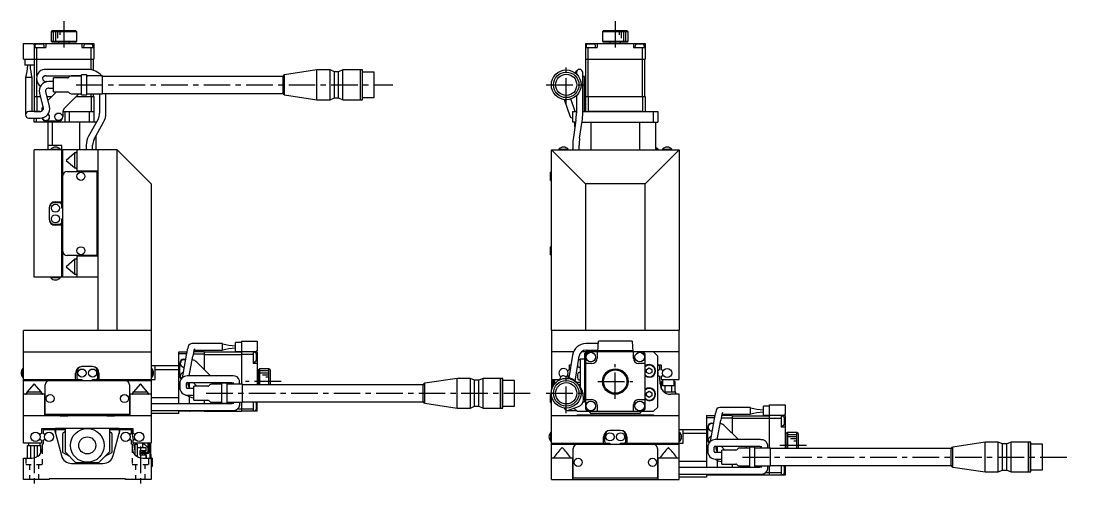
# Model space of a CAD drawing. Extents: x -597 to 414, y 17 to 745.
# Drawn here: x -94 to 400.6, y 276.1 to 496.1 of the extents above; entities that cross this region are included whole.
import ezdxf

# ---------------------------------------------------------------- set-up
doc = ezdxf.new("R2010")
doc.units = 0
doc.header["$LTSCALE"] = 10
doc.linetypes.add('CENTER', pattern=[2, 1.25, -0.25, 0.25, -0.25])
doc.linetypes.add('DOT', pattern=[0.5, 0.25, -0.25])
doc.layers.add('1', color=7, linetype='CONTINUOUS')

msp = doc.modelspace()

# ---------------------------------------------------------------- linework, layer by layer
at = {"layer": '1', "color": 4, "linetype": 'CENTER'}
for p, q in [((-73.801683, 496.122412), (-73.801683, 481.122412)), ((185.690994, 496.122412), (185.690994, 481.122412)), ((162.590994, 456.722413), (162.590994, 475.522411)), ((-68.022996, 466.122412), (81.010789, 466.122412)), ((153.190995, 466.122412), (171.990992, 466.122412)), ((185.690993, 318.422412), (185.690993, 334.822412)), ((28.40108, 326.622412), (11.686117, 326.622412)), ((162.590993, 311.722413), (162.590993, 330.522411)), ((177.490993, 326.622412), (193.890993, 326.622412)), ((-6.803966, 321.122412), (145.633887, 321.122412)), ((153.190994, 321.122412), (171.990992, 321.122412)), ((-87.801683, 296.122412), (-87.801683, 276.122412)), ((-37.801683, 296.122412), (-37.801683, 276.122412)), ((275.633887, 296.622412), (260.633887, 296.622412)), ((245.633887, 291.122412), (400.633887, 291.122412))]:
    msp.add_line(p, q, dxfattribs=at)
at = {"layer": '1', "color": 7, "linetype": 'CONTINUOUS'}
for p, q in [((-79.301683, 491.622412), (-79.801683, 491.122412)), ((-67.801683, 491.122412), (-79.801683, 491.122412)), ((-79.801683, 491.122412), (-79.801683, 486.622412)), ((-79.301683, 491.622412), (-68.301683, 491.622412)), ((-67.801683, 491.122412), (-68.301683, 491.622412)), ((-67.801683, 486.622412), (-67.801683, 491.122412)), ((180.190994, 491.622412), (179.690994, 491.122412)), ((191.690994, 491.122412), (179.690994, 491.122412)), ((179.690994, 491.122412), (179.690994, 486.622412)), ((180.190994, 491.622412), (191.190994, 491.622412)), ((191.690994, 491.122412), (191.190994, 491.622412)), ((191.690994, 486.622412), (191.690994, 491.122412)), ((-92.801683, 478.122412), (-92.801683, 485.622412)), ((-92.801683, 485.622412), (-88.301683, 485.622412)), ((-88.301683, 485.622412), (-88.301683, 485.322412)), ((-87.801683, 485.322412), (-88.301683, 485.322412)), ((-87.801683, 485.622412), (-87.801683, 475.322412)), ((-87.801683, 485.622412), (-59.801683, 485.622412)), ((-82.301683, 485.622412), (-82.301683, 483.622412)), ((-79.801683, 486.622412), (-67.801683, 486.622412)), ((-79.801683, 486.622412), (-79.301683, 486.122412)), ((-68.301683, 486.122412), (-79.301683, 486.122412)), ((-76.301683, 486.122412), (-76.301683, 485.622412)), ((-71.301683, 485.622412), (-71.301683, 486.122412)), ((-68.301683, 486.122412), (-67.801683, 486.622412)), ((-65.301683, 485.622412), (-65.301683, 483.622412)), ((-59.801683, 485.622412), (-59.801683, 478.122412)), ((171.690994, 485.622412), (199.690994, 485.622412)), ((171.690994, 485.622412), (171.690994, 478.122412)), ((177.190994, 485.622412), (177.190994, 483.622412)), ((179.690994, 486.622412), (191.690994, 486.622412)), ((179.690994, 486.622412), (180.190994, 486.122412)), ((191.190994, 486.122412), (180.190994, 486.122412)), ((183.190994, 486.122412), (183.190994, 485.622412)), ((188.190994, 485.622412), (188.190994, 486.122412)), ((191.190994, 486.122412), (191.690994, 486.622412)), ((194.190994, 485.622412), (194.190994, 483.622412)), ((199.690994, 485.622412), (199.690994, 478.122412)), ((-87.801683, 483.622412), (-82.301683, 483.622412)), ((-87.465483, 484.607692), (-87.551683, 483.622412)), ((-86.601683, 478.122412), (-86.601683, 483.622412)), ((-83.051683, 483.622412), (-83.137884, 484.607692)), ((-65.301683, 483.622412), (-59.801683, 483.622412)), ((-64.465483, 484.607692), (-64.551683, 483.622412)), ((-61.001683, 478.122412), (-61.001683, 483.622412)), ((-60.051683, 483.622412), (-60.137884, 484.607692)), ((171.690994, 483.622412), (177.190994, 483.622412)), ((172.027194, 484.607692), (171.940994, 483.622412)), ((172.890994, 478.122412), (172.890994, 483.622412)), ((176.440994, 483.622412), (176.354793, 484.607692)), ((194.190994, 483.622412), (199.690994, 483.622412)), ((195.027194, 484.607692), (194.940994, 483.622412)), ((198.490994, 478.122412), (198.490994, 483.622412)), ((199.440994, 483.622412), (199.354793, 484.607692)), ((-92.801683, 478.122412), (-59.801683, 478.122412)), ((-92.201683, 478.122412), (-92.201683, 475.322412)), ((-87.801683, 475.322412), (-92.201683, 475.322412)), ((-87.701683, 460.622412), (-87.701683, 478.122412)), ((-86.560262, 470.482116), (-86.560262, 478.122412)), ((-61.043105, 473.250893), (-61.043105, 478.122412)), ((-59.901683, 472.966398), (-59.901683, 478.122412)), ((171.690994, 478.122412), (199.690994, 478.122412)), ((171.790994, 460.622412), (171.790994, 478.122412)), ((172.932415, 460.622412), (172.932415, 478.122412)), ((198.449572, 460.622412), (198.449572, 478.122412)), ((199.590994, 460.622412), (199.590994, 478.122412)), ((-83.553459, 469.873009), (-83.461319, 469.965148)), ((-62.523166, 473.380742), (-82.185275, 473.380742)), ((-82.185275, 470.380742), (-65.551683, 470.380742)), ((-71.10879, 470.029519), (-71.423004, 469.715305)), ((-65.551683, 470.322412), (-70.401683, 470.322412)), ((-65.551683, 461.422412), (-65.551683, 470.822412)), ((-63.051683, 470.822412), (-65.551683, 470.822412)), ((-63.051683, 461.422412), (-63.051683, 470.822412)), ((-63.051683, 470.380742), (-62.523166, 470.380742)), ((-55.715897, 470.322412), (-63.051683, 470.322412)), ((-55.715897, 461.922412), (-55.715897, 470.322412)), ((29.326447, 470.122412), (-55.715897, 470.122412)), ((29.326447, 462.122412), (29.326447, 470.122412)), ((45.284103, 473.122411), (30.05012, 470.806738)), ((30.05012, 461.438087), (30.05012, 470.806738)), ((45.284103, 459.122413), (45.284103, 473.122411)), ((51.477102, 473.122411), (45.284103, 473.122411)), ((51.477102, 459.122413), (51.477102, 473.122411)), ((53.477102, 472.272412), (51.477102, 473.122411)), ((53.477102, 459.972412), (53.477102, 472.272412)), ((55.477102, 472.272412), (53.477102, 472.272412)), ((57.477102, 473.122411), (55.477102, 472.272412)), ((55.477102, 459.972412), (55.477102, 472.272412)), ((57.477102, 459.122413), (57.477102, 473.122411)), ((65.734102, 473.122411), (57.477102, 473.122411)), ((65.734102, 459.122413), (65.734102, 473.122411)), ((65.784102, 473.072411), (65.734102, 473.122411)), ((65.784102, 459.122413), (65.784102, 473.122411)), ((66.784104, 473.122411), (65.784102, 473.122411)), ((66.784104, 459.122413), (66.784104, 473.122411)), ((72.284105, 472.12241), (66.784104, 472.12241)), ((72.284105, 460.122414), (72.284105, 472.12241)), ((166.779666, 471.730889), (167.729208, 472.850801)), ((167.373317, 471.880742), (167.373317, 471.234101)), ((170.373317, 452.756387), (170.373317, 471.880742)), ((171.190994, 470.122412), (170.373317, 470.122412)), ((171.190994, 453.622412), (171.190994, 470.122412)), ((-88.726684, 469.522412), (-91.826684, 469.522412)), ((-91.826684, 469.522412), (-91.826684, 452.022412)), ((-88.726684, 453.572412), (-88.726684, 469.522412)), ((-86.653743, 469.140981), (-86.488052, 467.95909)), ((-86.560262, 460.622412), (-86.560262, 468.474172)), ((-83.682796, 469.557482), (-83.673968, 469.668448)), ((-83.517105, 468.375591), (-83.682796, 469.557482)), ((-83.673968, 469.668448), (-83.619586, 469.784927)), ((-83.619586, 469.784927), (-83.553459, 469.873009)), ((-83.510138, 468.341426), (-83.517105, 468.375591)), ((-83.460505, 468.228924), (-83.510138, 468.341426)), ((-83.39872, 468.143), (-83.460505, 468.228924)), ((-83.31506, 468.055522), (-83.39872, 468.143)), ((-83.208876, 467.96863), (-83.31506, 468.055522)), ((-81.626068, 467.622412), (-82.019584, 467.622412)), ((-78.715897, 467.672412), (-80.942429, 467.672412)), ((-78.715897, 462.822412), (-78.715897, 469.422412)), ((-72.130111, 469.422412), (-78.715897, 469.422412)), ((-87.801683, 460.622412), (-87.801683, 453.722412)), ((-87.801683, 460.622412), (-84.969802, 460.622412)), ((-86.601683, 460.622412), (-86.601683, 453.622412)), ((-85.371051, 462.267442), (-83.633233, 455.14278)), ((-82.392426, 463.279134), (-82.38291, 463.424097)), ((-82.383751, 463.135288), (-82.392426, 463.279134)), ((-82.359347, 463.002045), (-82.383751, 463.135288)), ((-82.38291, 463.424097), (-82.35534, 463.566625)), ((-80.621529, 455.877382), (-82.359347, 463.002045)), ((-82.35534, 463.566625), (-82.310886, 463.703502)), ((-82.310886, 463.703502), (-82.251345, 463.832413)), ((-82.251345, 463.832413), (-82.178646, 463.952001)), ((-81.778917, 460.622412), (-79.458538, 460.622412)), ((-81.323921, 458.757029), (-77.258538, 462.822412)), ((-80.942429, 464.572412), (-78.715897, 464.572412)), ((-78.715897, 462.822412), (-72.130111, 462.822412)), ((-66.844829, 461.922412), (-73.423004, 455.344238)), ((-71.423004, 462.529519), (-71.10879, 462.215305)), ((-70.401683, 461.922412), (-65.551683, 461.922412)), ((-68.144829, 460.622412), (-59.801683, 460.622412)), ((-65.551683, 461.422412), (-63.051683, 461.422412)), ((-63.051683, 461.922412), (-55.715897, 461.922412)), ((-61.043105, 460.622412), (-61.043105, 461.922412)), ((-61.001683, 460.622412), (-61.001683, 453.622412)), ((-59.901683, 460.622412), (-59.901683, 461.922412)), ((-59.801683, 460.622412), (-59.801683, 453.722412)), ((-57.023166, 461.922412), (-57.023166, 452.756387)), ((-55.715897, 462.122412), (29.326447, 462.122412)), ((-54.023166, 452.756387), (-54.023166, 462.122412)), ((30.05012, 461.438087), (45.284103, 459.122413)), ((66.784104, 460.122414), (72.284105, 460.122414)), ((167.373317, 461.010723), (167.373317, 452.756387)), ((171.690994, 460.622412), (171.690994, 453.622412)), ((171.690994, 460.622412), (199.690994, 460.622412)), ((172.890994, 460.622412), (172.890994, 453.722412)), ((198.490994, 460.622412), (198.490994, 453.722412)), ((199.690994, 460.622412), (199.690994, 453.622412)), ((-83.633233, 455.14278), (-83.608829, 455.009536)), ((45.284103, 459.122413), (51.477102, 459.122413)), ((51.477102, 459.122413), (53.477102, 459.972412)), ((53.477102, 459.972412), (55.477102, 459.972412)), ((55.477102, 459.972412), (57.477102, 459.122413)), ((57.477102, 459.122413), (65.734102, 459.122413)), ((65.734102, 459.122413), (65.784102, 459.172413)), ((65.784102, 459.122413), (66.784104, 459.122413)), ((161.670208, 459.183238), (164.220534, 451.532259)), ((166.791503, 453.622412), (164.835023, 459.491853)), ((-85.050151, 453.572412), (-90.276684, 453.572412)), ((-90.276684, 450.472412), (-85.050151, 450.472412)), ((-87.801683, 453.722412), (-87.701683, 453.622412)), ((-87.801683, 453.572412), (-87.801683, 453.622412)), ((-87.801683, 453.622412), (-84.653651, 453.622412)), ((-87.801683, 448.622412), (-87.801683, 450.472412)), ((-86.801683, 453.622412), (-86.801683, 453.572412)), ((-86.801683, 450.472412), (-86.801683, 448.622412)), ((-83.741236, 454.312412), (-83.813934, 454.192823)), ((-83.681695, 454.441323), (-83.741236, 454.312412)), ((-83.637241, 454.5782), (-83.681695, 454.441323)), ((-83.609671, 454.720727), (-83.637241, 454.5782)), ((-83.600154, 454.865691), (-83.609671, 454.720727)), ((-83.608829, 455.009536), (-83.600154, 454.865691)), ((-74.301683, 453.222917), (-74.301683, 451.122412)), ((-74.274965, 453.622412), (-59.801683, 453.622412)), ((-73.301683, 448.622412), (-73.301683, 453.622412)), ((-71.301683, 453.622412), (-71.301683, 448.622412)), ((-61.801683, 448.622412), (-61.801683, 453.622412)), ((-59.901683, 453.622412), (-59.801683, 453.722412)), ((-59.801683, 453.622412), (-59.801683, 448.622412)), ((165.690994, 448.622412), (165.690994, 453.622412)), ((165.690994, 453.622412), (167.373317, 453.622412)), ((170.373317, 453.622412), (205.690994, 453.622412)), ((172.790994, 453.622412), (172.890994, 453.722412)), ((172.890994, 453.722412), (198.490994, 453.722412)), ((198.490994, 453.722412), (198.590994, 453.622412)), ((203.690994, 448.622412), (203.690994, 453.622412)), ((205.690994, 453.622412), (205.690994, 448.622412)), ((-58.801683, 448.622412), (-87.801683, 448.622412)), ((-76.301683, 449.122412), (-82.301683, 449.122412)), ((-81.301683, 435.622412), (-81.301683, 448.622412)), ((-79.301683, 448.622412), (-79.301683, 437.622412)), ((-66.301683, 435.622412), (-66.301683, 448.622412)), ((-57.739086, 449.986975), (-62.205871, 441.977356)), ((-59.585763, 440.51618), (-55.118978, 448.525799)), ((-58.801683, 448.622412), (-58.801683, 448.081577)), ((167.019202, 448.622412), (165.690994, 448.622412)), ((167.147063, 449.478069), (165.950191, 441.46845)), ((166.690994, 446.425996), (166.690994, 448.622412)), ((168.917248, 441.025085), (170.11412, 449.034704)), ((170.052511, 448.622412), (205.690994, 448.622412)), ((174.190994, 448.622412), (174.190994, 435.622412)), ((197.190994, 435.622412), (197.190994, 448.622412)), ((204.690994, 448.622412), (204.690994, 435.622412)), ((-58.801683, 441.922153), (-58.801683, 435.622412)), ((-87.801684, 375.622412), (-87.801684, 435.622412)), ((-48.801683, 435.622412), (-87.801684, 435.622412)), ((-74.801683, 437.622412), (-81.301683, 437.622412)), ((-79.951684, 435.91466), (-75.651684, 435.91466)), ((-79.951684, 435.91466), (-79.951684, 435.622412)), ((-75.651684, 435.622412), (-75.651684, 435.91466)), ((-74.801683, 408.122412), (-74.801683, 437.622412)), ((-74.301683, 375.622412), (-74.301683, 435.622412)), ((-67.801683, 435.622412), (-67.801683, 425.422412)), ((-63.301683, 437.746768), (-63.301683, 435.622412)), ((-60.301683, 435.622412), (-60.301683, 437.746768)), ((-57.801683, 435.622412), (-57.801683, 350.622412)), ((-48.801683, 350.722412), (-48.801683, 435.622412)), ((-32.801683, 419.622412), (-48.801683, 435.622412)), ((155.690993, 350.722412), (155.690994, 435.622412)), ((155.690994, 435.622412), (215.690994, 435.622412)), ((171.690994, 419.622412), (155.690994, 435.622412)), ((159.140994, 435.91466), (163.440994, 435.91466)), ((159.140994, 435.91466), (159.140994, 435.622412)), ((163.440994, 435.622412), (163.440994, 435.91466)), ((165.690994, 435.91466), (165.540994, 435.91466)), ((165.540994, 435.91466), (165.540994, 435.622412)), ((165.690994, 437.746768), (165.690994, 435.622412)), ((168.690994, 435.622412), (168.690994, 437.746768)), ((215.690994, 435.622412), (199.690994, 419.622412)), ((205.840994, 435.91466), (204.690994, 435.91466)), ((205.840994, 435.622412), (205.840994, 435.91466)), ((207.940994, 435.91466), (212.240994, 435.91466)), ((207.940994, 435.91466), (207.940994, 435.622412)), ((212.240994, 435.622412), (212.240994, 435.91466)), ((215.690994, 435.622412), (215.690993, 350.722412)), ((-68.801463, 434.028453), (-72.801683, 430.622412)), ((-72.801683, 430.622412), (-68.801434, 427.21635)), ((-68.801683, 434.122412), (-68.801683, 427.122412)), ((-67.801683, 434.122412), (-68.801683, 434.122412)), ((-67.924201, 434.522412), (-68.672887, 434.122585)), ((-67.801683, 434.36407), (-67.924201, 434.522412)), ((-72.301683, 425.422412), (-58.301683, 425.422412)), ((-68.801683, 427.122412), (-67.801683, 427.122412)), ((-68.672861, 427.122221), (-67.924201, 426.722412)), ((-67.924201, 426.722412), (-67.801683, 426.880755)), ((-67.801683, 425.622412), (-57.801683, 425.622412)), ((-59.301683, 425.622412), (-59.301683, 425.422412)), ((-58.301683, 425.422412), (-58.301683, 385.822412)), ((155.190994, 421.222412), (155.190994, 425.022412)), ((155.690994, 425.022412), (155.190994, 425.022412)), ((155.190994, 421.222412), (155.690994, 421.222412)), ((-32.801683, 419.622412), (-32.801683, 350.722412)), ((171.690994, 419.622412), (171.690993, 350.722412)), ((199.690994, 419.622412), (171.690994, 419.622412)), ((199.690993, 350.722412), (199.690994, 419.622412)), ((-75.801684, 410.622412), (-78.301684, 410.622412)), ((-77.801684, 411.122412), (-74.801684, 411.122412)), ((-80.801684, 408.122412), (-80.801684, 403.122412)), ((-74.301683, 408.122412), (-74.801684, 408.122412)), ((-74.801684, 403.122412), (-74.301683, 403.122412)), ((-74.801684, 375.622412), (-74.801684, 403.122412)), ((-78.301684, 400.622412), (-75.801684, 400.622412)), ((-74.801684, 400.122412), (-77.801684, 400.122412)), ((-58.301683, 385.822412), (-72.301683, 385.822412)), ((-67.801683, 385.822412), (-67.801683, 375.622412)), ((-59.301683, 385.822412), (-59.301683, 385.622412)), ((155.190994, 386.222412), (155.190994, 390.022412)), ((155.690994, 390.022412), (155.190994, 390.022412)), ((155.190994, 386.222412), (155.690994, 386.222412)), ((-68.801639, 384.028323), (-72.801683, 380.622412)), ((-68.801683, 384.122412), (-68.801683, 377.122412)), ((-67.801683, 384.122412), (-68.801683, 384.122412)), ((-67.924194, 384.522412), (-68.672926, 384.122557)), ((-67.801683, 384.36407), (-67.924194, 384.522412)), ((-57.801683, 385.622412), (-67.801683, 385.622412)), ((-72.801683, 380.622412), (-68.801429, 377.216345)), ((-68.801683, 377.122412), (-67.801683, 377.122412)), ((-68.673025, 377.122339), (-67.924203, 376.722412)), ((-67.924203, 376.722412), (-67.801683, 376.880755)), ((-57.801683, 375.622412), (-87.801684, 375.622412)), ((-79.951684, 375.622412), (-79.951684, 375.330165)), ((-75.651684, 375.330165), (-79.951684, 375.330165)), ((-75.651684, 375.330165), (-75.651684, 375.622412)), ((-32.801683, 350.622412), (-92.801683, 350.622412)), ((-92.801683, 297.622411), (-92.801683, 350.622412)), ((-57.801683, 350.722412), (-48.801683, 350.722412)), ((-48.801683, 350.722412), (-48.701683, 350.622412)), ((-32.801683, 350.722412), (-32.901683, 350.622412)), ((-32.801683, 350.622412), (-32.801683, 297.622412)), ((155.690993, 350.722412), (155.790993, 350.622412)), ((215.690993, 350.622412), (155.690993, 350.622412)), ((155.690993, 350.622412), (155.690993, 327.622412)), ((171.590993, 350.622412), (171.690993, 350.722412)), ((171.690993, 350.722412), (199.690993, 350.722412)), ((199.690993, 350.722412), (199.790993, 350.622412)), ((215.590993, 350.622412), (215.690993, 350.722412)), ((215.690993, 327.622412), (215.690993, 350.622412)), ((0.898317, 344.447412), (-13.602921, 344.447412)), ((-12.573159, 341.347412), (0.898317, 341.347412)), ((0.898317, 341.322412), (0.898317, 344.447412)), ((6.898317, 340.622412), (6.898317, 345.022412)), ((9.698317, 345.022412), (6.898317, 345.022412)), ((9.698317, 345.622412), (17.198317, 345.622412)), ((9.698317, 345.622412), (9.698317, 325.322412)), ((17.198317, 345.622412), (17.198317, 341.122412)), ((177.708463, 344.447412), (171.960787, 344.447412)), ((171.960787, 341.347412), (177.49169, 341.347412)), ((177.440993, 340.622412), (177.790623, 345.622412)), ((193.591359, 345.622412), (177.790627, 345.622412)), ((193.591363, 345.622412), (193.940993, 340.622412)), ((-92.801683, 340.622412), (-32.801683, 340.622412)), ((-19.801683, 340.622412), (-15.927123, 340.622412)), ((-19.801683, 316.172412), (-19.801683, 340.622412)), ((-16.126648, 339.622412), (-19.801683, 339.622412)), ((-16.228696, 339.067676), (-18.138791, 328.368361)), ((-17.301683, 337.122412), (-16.575975, 337.122412)), ((-14.822973, 329.302714), (-13.176946, 338.522863)), ((-7.801683, 339.422412), (-13.008179, 339.422412)), ((-7.801683, 340.622412), (-12.752795, 340.622412)), ((-7.801683, 340.622412), (-7.801683, 332.279266)), ((-7.801683, 340.522412), (9.698317, 340.522412)), ((-7.801683, 339.380991), (9.698317, 339.380991)), ((17.198317, 340.622412), (6.898317, 340.622412)), ((9.698317, 339.422412), (15.198317, 339.422412)), ((15.198317, 340.622412), (15.198317, 335.122412)), ((16.183596, 340.286211), (15.198317, 340.372412)), ((16.898317, 340.622412), (16.898317, 341.122412)), ((17.198317, 341.122412), (16.898317, 341.122412)), ((17.198317, 340.622412), (17.198317, 325.122412)), ((166.046271, 340.622412), (155.690993, 340.622412)), ((165.578856, 339.037743), (163.896451, 328.415457)), ((166.78995, 326.867682), (168.64069, 338.552796)), ((169.190993, 336.872412), (168.508206, 336.812676)), ((171.190993, 337.122412), (169.190993, 337.122412)), ((169.190993, 337.122412), (169.190993, 324.226986)), ((215.690993, 340.622412), (169.855478, 340.622412)), ((172.190993, 340.622412), (171.190993, 339.622412)), ((171.190993, 339.622412), (171.190993, 317.122412)), ((172.890993, 340.622412), (171.690993, 339.422412)), ((171.690993, 339.422412), (171.690993, 313.822412)), ((177.190993, 340.622412), (177.190993, 337.622412)), ((193.90603, 341.122412), (177.475956, 341.122412)), ((194.190993, 337.622412), (194.190993, 340.622412)), ((199.690993, 339.422412), (198.490993, 340.622412)), ((199.690993, 313.822412), (199.690993, 339.422412)), ((205.690993, 338.622412), (203.690993, 340.622412)), ((205.690993, 314.622412), (205.690993, 338.622412)), ((-93.093931, 328.472412), (-93.093931, 332.772412)), ((-92.801683, 332.772412), (-93.093931, 332.772412)), ((-60.301683, 333.622412), (-65.301683, 333.622412)), ((-32.801683, 334.122412), (-19.801683, 334.122412)), ((-32.509436, 332.772412), (-32.801683, 332.772412)), ((-32.509436, 332.772412), (-32.509436, 328.472412)), ((-30.801683, 327.622412), (-30.801683, 334.122412)), ((-19.801683, 332.122412), (-30.801683, 332.122412)), ((-19.301683, 329.122412), (-19.301683, 335.122412)), ((-11.180363, 335.657946), (-4.825131, 329.302714)), ((15.198317, 335.872412), (16.183596, 335.958613)), ((17.198317, 335.122412), (15.198317, 335.122412)), ((18.198317, 332.622412), (17.698317, 332.122412)), ((17.698317, 325.122412), (17.698317, 332.122412)), ((18.198317, 332.622412), (18.198317, 325.122412)), ((22.698317, 332.622412), (18.198317, 332.622412)), ((22.698317, 325.122412), (22.698317, 332.622412)), ((23.198317, 332.122412), (22.698317, 332.622412)), ((23.198317, 332.122412), (23.198317, 325.122412)), ((164.090993, 334.422412), (164.847859, 334.422412)), ((164.090993, 332.158692), (164.090993, 334.422412)), ((168.172745, 333.604163), (167.797465, 333.228884)), ((167.992014, 334.122412), (167.938986, 334.122412)), ((168.508206, 333.432148), (169.190993, 333.372412)), ((174.690993, 335.122412), (171.690993, 335.122412)), ((199.690993, 335.122412), (196.690993, 335.122412)), ((200.440993, 332.3441), (201.690993, 333.065788)), ((200.440993, 330.900724), (200.440993, 332.3441)), ((201.690993, 333.065788), (202.940993, 332.3441)), ((202.940993, 332.3441), (202.940993, 330.900724)), ((205.690993, 334.422412), (207.290993, 334.422412)), ((206.490993, 334.122412), (205.690993, 334.122412)), ((206.490993, 334.122412), (206.490993, 332.158692)), ((207.290993, 334.422412), (207.290993, 332.158692)), ((-93.093931, 328.472412), (-92.801683, 328.472412)), ((-92.801683, 327.622412), (-65.301683, 327.622412)), ((-92.801683, 327.122412), (-32.801683, 327.122412)), ((-68.301683, 327.622412), (-68.301683, 330.622412)), ((-67.801683, 331.122412), (-67.801683, 328.622412)), ((-65.301683, 327.622412), (-65.301683, 327.122412)), ((-60.301683, 327.122412), (-60.301683, 327.622412)), ((-60.301683, 327.622412), (-30.801683, 327.622412)), ((-57.801683, 328.622412), (-57.801683, 331.122412)), ((-57.301683, 330.622412), (-57.301683, 327.622412)), ((-32.801683, 328.472412), (-32.509436, 328.472412)), ((5.261394, 329.302714), (-15.738606, 329.302714)), ((8.811394, 325.322412), (8.811394, 327.068674)), ((17.698317, 329.122412), (17.198317, 329.122412)), ((111.284103, 328.122411), (96.05012, 325.806737)), ((111.284103, 314.122413), (111.284103, 328.122411)), ((117.477102, 328.122411), (111.284103, 328.122411)), ((117.477102, 314.122413), (117.477102, 328.122411)), ((119.477102, 327.272412), (117.477102, 328.122411)), ((119.477102, 314.972412), (119.477102, 327.272412)), ((121.477102, 327.272412), (119.477102, 327.272412)), ((123.477102, 328.122411), (121.477102, 327.272412)), ((121.477102, 314.972412), (121.477102, 327.272412)), ((123.477102, 314.122413), (123.477102, 328.122411)), ((131.734102, 328.122411), (123.477102, 328.122411)), ((131.734102, 314.122413), (131.734102, 328.122411)), ((131.784102, 328.072411), (131.734102, 328.122411)), ((131.784102, 314.122413), (131.784102, 328.122411)), ((132.784104, 328.122411), (131.784102, 328.122411)), ((132.784104, 314.122413), (132.784104, 328.122411)), ((138.284105, 327.12241), (132.784104, 327.12241)), ((138.284105, 315.122414), (138.284105, 327.12241)), ((155.690993, 327.622412), (159.635425, 327.622412)), ((155.790993, 327.122412), (156.290993, 327.122412)), ((155.790993, 322.783732), (155.790993, 327.122412)), ((156.290993, 327.122412), (156.290993, 324.173639)), ((156.690993, 324.889372), (156.690993, 327.622412)), ((157.190993, 325.576622), (157.190993, 327.622412)), ((159.635425, 327.467852), (159.635425, 327.752714)), ((164.110115, 328.33769), (161.715555, 329.209236)), ((169.190993, 330.872412), (168.508206, 330.812676)), ((168.508206, 327.432148), (169.190993, 327.372412)), ((201.690993, 330.179036), (200.440993, 330.900724)), ((202.940993, 330.900724), (201.690993, 330.179036)), ((206.490993, 329.086132), (206.490993, 327.122412)), ((206.490993, 327.122412), (206.790993, 327.122412)), ((206.790993, 325.622412), (206.790993, 327.122412)), ((207.290993, 329.086132), (207.290993, 327.622412)), ((207.290993, 327.622412), (215.690993, 327.622412)), ((207.515567, 323.032645), (207.515567, 326.622412)), ((207.515567, 326.622412), (207.940993, 326.622412)), ((207.940993, 327.622412), (207.940993, 324.622412)), ((213.440993, 324.622412), (213.440993, 327.622412)), ((213.440993, 326.622412), (213.866419, 326.622412)), ((213.866419, 321.622412), (213.866419, 326.622412)), ((-84.301683, 321.622412), (-91.301683, 321.622412)), ((-91.301683, 321.622412), (-91.301683, 320.622412)), ((-87.801683, 325.622412), (-91.24013, 321.578401)), ((-84.395773, 321.622367), (-87.801683, 325.622412)), ((-84.301683, 320.622412), (-84.301683, 321.622412)), ((-82.601683, 311.122412), (-82.601683, 325.122412)), ((-43.001683, 325.122412), (-43.001683, 311.122412)), ((-34.301683, 321.622412), (-41.301683, 321.622412)), ((-41.301683, 321.622412), (-41.301683, 320.622412)), ((-37.801683, 325.622412), (-41.240498, 321.577901)), ((-34.395642, 321.622192), (-37.801683, 325.622412)), ((-34.301683, 320.622412), (-34.301683, 321.622412)), ((-19.801683, 326.122412), (-19.269303, 326.122412)), ((-19.288606, 324.122412), (-19.801683, 324.122412)), ((-19.288606, 325.752714), (-19.288606, 323.752714)), ((-16.188606, 323.752714), (-16.188606, 325.752714)), ((-15.738606, 326.202714), (5.261394, 326.202714)), ((-12.715897, 323.302714), (-15.738606, 323.302714)), ((-15.403791, 326.049286), (-15.3764, 326.202714)), ((-15.390736, 326.122412), (-14.801683, 326.122412)), ((-14.801683, 324.122412), (-15.172436, 324.122412)), ((-14.801683, 326.202714), (-14.801683, 323.48008)), ((-11.258538, 324.422412), (-13.03884, 326.202714)), ((-12.715897, 317.822412), (-12.715897, 324.422412)), ((-6.130111, 324.422412), (-12.715897, 324.422412)), ((-5.10879, 325.029519), (-5.423004, 324.715305)), ((0.448317, 325.322412), (-4.401683, 325.322412)), ((-1.725131, 326.202714), (-0.844829, 325.322412)), ((0.448317, 316.422412), (0.448317, 325.822412)), ((2.948317, 325.822412), (0.448317, 325.822412)), ((2.948317, 316.422412), (2.948317, 325.822412)), ((10.284103, 325.322412), (2.948317, 325.322412)), ((5.261394, 326.202714), (6.219478, 326.068256)), ((5.711394, 325.322412), (5.711394, 326.180488)), ((10.284103, 316.922412), (10.284103, 325.322412)), ((95.326447, 325.122412), (10.284103, 325.122412)), ((95.326447, 317.122412), (95.326447, 325.122412)), ((96.05012, 316.438086), (96.05012, 325.806737)), ((167.690993, 326.122412), (167.67323, 326.104649)), ((169.190993, 326.122412), (167.690993, 326.122412)), ((168.520186, 325.172412), (169.190993, 325.172412)), ((200.440993, 321.3441), (201.690993, 322.065788)), ((201.690993, 322.065788), (202.940993, 321.3441)), ((213.440993, 324.622412), (207.940993, 324.622412)), ((214.190993, 321.622412), (208.790993, 321.622412)), ((209.10328, 321.622412), (209.10328, 324.622412)), ((212.278706, 321.622412), (212.278706, 324.622412)), ((214.190993, 320.622412), (214.190993, 321.622412)), ((-82.601683, 320.622412), (-92.801683, 320.622412)), ((-91.301757, 321.493753), (-91.701683, 320.744931)), ((-91.701683, 320.744931), (-91.543341, 320.622412)), ((-83.901683, 320.744923), (-84.301539, 321.493655)), ((-84.060026, 320.622412), (-83.901683, 320.744923)), ((-82.801683, 310.622412), (-82.801683, 320.622412)), ((-32.801683, 320.622412), (-43.001683, 320.622412)), ((-42.801683, 320.622412), (-42.801683, 310.622412)), ((-41.301875, 321.49359), (-41.701683, 320.74493)), ((-41.701683, 320.74493), (-41.543341, 320.622412)), ((-33.901683, 320.74493), (-34.301511, 321.493616)), ((-34.060026, 320.622412), (-33.901683, 320.74493)), ((-32.801683, 319.122412), (-19.801683, 319.122412)), ((-15.738606, 320.202714), (-12.715897, 320.202714)), ((-14.801683, 319.598492), (-14.801683, 316.172412)), ((-12.715897, 317.822412), (-6.130111, 317.822412)), ((-7.801683, 317.822412), (-7.801683, 316.172412)), ((-5.423004, 317.529519), (-5.10879, 317.215305)), ((-4.401683, 316.922412), (0.448317, 316.922412)), ((2.948317, 316.922412), (10.284103, 316.922412)), ((5.711394, 316.196832), (5.711394, 316.922412)), ((8.811394, 316.922412), (8.811394, 315.306452)), ((9.698317, 316.922412), (9.698317, 312.622412)), ((10.284103, 317.122412), (95.326447, 317.122412)), ((15.198317, 317.122412), (15.198317, 312.622412)), ((17.198317, 312.622412), (17.198317, 317.122412)), ((155.616756, 320.522412), (155.190993, 320.522412)), ((155.190993, 316.722412), (155.190993, 320.522412)), ((155.190993, 316.722412), (155.690993, 316.722412)), ((155.690993, 280.622412), (155.690993, 319.943435)), ((170.540326, 317.122412), (171.190993, 317.122412)), ((170.722812, 318.245958), (170.722812, 318.893779)), ((171.690993, 318.122412), (174.690993, 318.122412)), ((196.690993, 318.122412), (199.690993, 318.122412)), ((200.440993, 319.900724), (200.440993, 321.3441)), ((201.690993, 319.179036), (200.440993, 319.900724)), ((202.940993, 319.900724), (201.690993, 319.179036)), ((202.940993, 321.3441), (202.940993, 319.900724)), ((215.690993, 320.622412), (211.790993, 320.622412)), ((215.690993, 280.622412), (215.690993, 320.622412)), ((-82.601683, 312.122412), (-82.801683, 312.122412)), ((-42.801683, 312.122412), (-43.001683, 312.122412)), ((5.261394, 316.172412), (-32.801683, 316.172412)), ((-32.801683, 313.072412), (5.261394, 313.072412)), ((-19.801683, 311.622412), (-32.801683, 311.622412)), ((-19.801683, 311.622412), (-19.801683, 313.072412)), ((-14.801683, 312.622412), (-19.801683, 312.622412)), ((-14.801683, 313.072412), (-14.801683, 312.622412)), ((-14.801683, 312.722412), (-14.701683, 312.622412)), ((-7.801683, 312.622412), (-14.701683, 312.622412)), ((-7.801683, 313.072412), (-7.801683, 312.622412)), ((-7.801683, 312.722412), (9.698317, 312.722412)), ((0.448317, 316.422412), (2.948317, 316.422412)), ((6.219478, 316.30687), (5.261394, 316.172412)), ((8.112295, 313.863833), (9.698317, 313.863833)), ((8.682852, 314.640023), (8.746218, 314.828119)), ((8.746218, 314.828119), (8.787932, 315.017966)), ((8.787932, 315.017966), (8.808684, 315.20815)), ((8.808684, 315.20815), (8.811394, 315.306452)), ((9.698317, 313.822412), (15.198317, 313.822412)), ((17.198317, 312.622412), (9.698317, 312.622412)), ((15.198317, 312.872412), (16.183596, 312.958613)), ((96.05012, 316.438086), (111.284103, 314.122413)), ((111.284103, 314.122413), (117.477102, 314.122413)), ((117.477102, 314.122413), (119.477102, 314.972412)), ((119.477102, 314.972412), (121.477102, 314.972412)), ((121.477102, 314.972412), (123.477102, 314.122413)), ((123.477102, 314.122413), (131.734102, 314.122413)), ((131.734102, 314.122413), (131.784102, 314.172413)), ((131.784102, 314.122413), (132.784104, 314.122413)), ((132.784104, 315.122414), (138.284105, 315.122414)), ((163.06481, 313.072412), (167.240993, 313.072412)), ((163.594942, 313.165888), (168.386983, 314.91005)), ((166.199526, 314.113879), (167.690993, 312.622412)), ((167.690993, 312.622412), (203.690993, 312.622412)), ((171.690993, 313.822412), (172.890993, 312.622412)), ((173.190993, 312.622412), (174.190993, 311.622412)), ((197.190993, 311.622412), (174.190993, 311.622412)), ((177.190993, 315.622412), (177.190993, 312.622412)), ((194.190993, 312.622412), (194.190993, 315.622412)), ((197.190993, 311.622412), (198.190993, 312.622412)), ((198.490993, 312.622412), (199.690993, 313.822412)), ((203.690993, 312.622412), (205.690993, 314.622412)), ((249.390993, 314.447412), (234.889756, 314.447412)), ((249.390993, 311.322412), (249.390993, 314.447412)), ((255.390993, 310.622412), (255.390993, 315.022412)), ((258.190993, 315.022412), (255.390993, 315.022412)), ((258.190993, 315.622412), (265.690993, 315.622412)), ((258.190993, 315.622412), (258.190993, 295.322412)), ((265.690993, 315.622412), (265.690993, 311.122412)), ((-92.801683, 310.622412), (-32.801683, 310.622412)), ((-43.001683, 311.122412), (-82.601683, 311.122412)), ((-75.601683, 310.272412), (-75.601683, 310.622412)), ((-72.001683, 310.272412), (-75.601683, 310.272412)), ((-73.051683, 310.622412), (-73.051683, 310.272412)), ((-72.001683, 310.622412), (-72.001683, 310.272412)), ((-53.601683, 310.272412), (-53.601683, 310.622412)), ((-50.001683, 310.272412), (-53.601683, 310.272412)), ((-52.551683, 310.272412), (-52.551683, 310.622412)), ((-50.001683, 310.622412), (-50.001683, 310.272412)), ((155.690993, 310.622412), (215.690993, 310.622412)), ((167.690993, 310.922412), (203.690993, 310.922412)), ((167.690993, 310.622412), (167.690993, 310.922412)), ((203.690993, 310.922412), (203.690993, 310.622412)), ((228.690993, 310.622412), (232.565554, 310.622412)), ((228.690993, 310.622412), (228.690993, 286.172412)), ((232.366028, 309.622412), (228.690993, 309.622412)), ((232.26398, 309.067676), (230.353886, 298.368361)), ((231.190993, 307.122412), (231.916702, 307.122412)), ((233.669704, 299.302714), (235.31573, 308.522862)), ((240.690993, 309.422412), (235.484498, 309.422412)), ((240.690993, 310.622412), (235.739882, 310.622412)), ((235.919517, 311.347412), (249.390993, 311.347412)), ((240.690993, 310.622412), (240.690993, 302.279266)), ((240.690993, 310.522412), (258.190993, 310.522412)), ((240.690993, 309.38099), (258.190993, 309.38099)), ((265.690993, 310.622412), (255.390993, 310.622412)), ((258.190993, 309.422412), (263.690993, 309.422412)), ((263.690993, 310.622412), (263.690993, 305.122412)), ((264.676273, 310.286211), (263.690993, 310.372412)), ((265.390993, 310.622412), (265.390993, 311.122412)), ((265.690993, 311.122412), (265.390993, 311.122412)), ((265.690993, 310.622412), (265.690993, 295.122412)), ((-77.801683, 304.422412), (-84.401683, 304.422411)), ((-84.401683, 304.422411), (-84.401683, 302.158691)), ((-83.601683, 304.122412), (-83.601683, 302.158692)), ((-83.601683, 304.122412), (-73.301683, 304.122412)), ((-82.801683, 304.122412), (-82.801683, 304.422411)), ((-78.301683, 304.122412), (-75.00749, 291.828316)), ((-47.801683, 304.622412), (-77.801683, 304.622412)), ((-77.801683, 304.622412), (-77.801683, 304.422412)), ((-77.801683, 304.122412), (-77.801683, 302.256386)), ((-73.301683, 303.122412), (-74.301683, 302.122412)), ((-74.301683, 293.318564), (-74.301683, 302.122412)), ((-73.301683, 304.622412), (-73.301683, 293.622412)), ((-52.301683, 304.622412), (-52.301683, 293.622412)), ((-52.301683, 304.122412), (-42.001683, 304.122412)), ((-51.301683, 302.122412), (-52.301683, 303.122412)), ((-51.301683, 302.122412), (-51.301683, 293.318564)), ((-50.595876, 291.828316), (-47.301683, 304.122412)), ((-48.301683, 304.622412), (-48.301683, 304.122412)), ((-47.801683, 304.422412), (-47.801683, 304.622412)), ((-41.201683, 304.422412), (-47.801683, 304.422412)), ((-47.801683, 304.122412), (-47.801683, 302.256386)), ((-46.301683, 304.122412), (-46.301683, 304.422412)), ((-45.073927, 304.275525), (-45.049676, 304.122412)), ((-42.001683, 302.158692), (-42.001683, 304.122412)), ((-41.117247, 299.110632), (-41.95855, 304.422412)), ((-41.201683, 302.158692), (-41.201683, 304.422412)), ((155.398745, 298.472412), (155.398745, 302.772412)), ((155.690993, 302.772412), (155.398745, 302.772412)), ((188.190993, 303.622412), (183.190993, 303.622412)), ((215.690993, 304.122412), (228.690993, 304.122412)), ((215.983241, 302.772412), (215.690993, 302.772412)), ((215.983241, 302.772412), (215.983241, 298.472412)), ((217.690993, 297.622412), (217.690993, 304.122412)), ((228.690993, 302.122412), (217.690993, 302.122412)), ((229.190993, 299.122412), (229.190993, 305.122412)), ((237.312313, 305.657946), (243.667545, 299.302714)), ((263.690993, 305.872412), (264.676273, 305.958612)), ((265.690993, 305.122412), (263.690993, 305.122412)), ((266.690993, 302.622412), (266.190993, 302.122412)), ((266.190993, 295.122412), (266.190993, 302.122412)), ((266.690993, 302.622412), (266.690993, 295.122412)), ((271.190993, 302.622412), (266.690993, 302.622412)), ((271.190993, 295.122412), (271.190993, 302.622412)), ((271.690993, 302.122412), (271.190993, 302.622412)), ((271.690993, 302.122412), (271.690993, 295.122412)), ((-84.401683, 297.622411), (-92.801683, 297.622411)), ((-90.551683, 297.622411), (-90.551683, 296.622412)), ((-85.051683, 296.622412), (-85.051683, 297.622411)), ((-84.401683, 299.086131), (-84.401683, 297.622411)), ((-83.901683, 295.622412), (-83.901683, 297.122412)), ((-83.601683, 297.122412), (-83.901683, 297.122412)), ((-83.601683, 299.086132), (-83.601683, 297.122412)), ((-82.801683, 301.411398), (-82.801683, 301.661717)), ((-82.801683, 299.583106), (-82.801683, 299.833425)), ((-42.001683, 297.122412), (-42.001683, 299.086132)), ((-41.701683, 297.122412), (-42.001683, 297.122412)), ((-41.701683, 297.122412), (-41.701683, 295.622412)), ((-41.201683, 297.622412), (-41.201683, 299.086132)), ((-32.801683, 297.622412), (-41.201683, 297.622412)), ((-40.301683, 293.961369), (-40.881536, 297.622412)), ((-40.301683, 297.122412), (-39.301683, 297.122412)), ((-40.301683, 292.152541), (-40.301683, 297.122412)), ((-39.846115, 297.622412), (-39.846115, 297.122412)), ((-39.301683, 297.122412), (-39.301683, 291.351622)), ((-36.746115, 295.622412), (-36.746115, 297.622412)), ((-34.301683, 297.622412), (-34.301683, 293.322412)), ((-33.801683, 297.622412), (-33.801683, 293.322412)), ((-33.401683, 297.122412), (-32.901683, 297.122412)), ((-33.401683, 297.122412), (-33.401683, 290.622412)), ((-32.901683, 290.622412), (-32.901683, 297.122412)), ((155.398745, 298.472412), (155.690993, 298.472412)), ((155.690993, 297.622412), (183.190993, 297.622412)), ((155.690993, 297.122412), (215.690993, 297.122412)), ((180.190993, 297.622412), (180.190993, 300.622412)), ((180.690993, 301.122412), (180.690993, 298.622412)), ((183.190993, 297.622412), (183.190993, 297.122412)), ((188.190993, 297.122412), (188.190993, 297.622412)), ((188.190993, 297.622412), (217.690993, 297.622412)), ((190.690993, 298.622412), (190.690993, 301.122412)), ((191.190993, 300.622412), (191.190993, 297.622412)), ((215.690993, 298.472412), (215.983241, 298.472412)), ((253.754071, 299.302714), (232.754071, 299.302714)), ((257.304071, 297.068673), (257.304071, 295.322412)), ((266.190993, 299.122412), (265.690993, 299.122412)), ((359.776779, 298.122411), (344.542797, 295.806737)), ((359.776779, 284.122413), (359.776779, 298.122411)), ((365.969778, 298.122411), (359.776779, 298.122411)), ((365.969778, 284.122413), (365.969778, 298.122411)), ((367.969778, 297.272412), (365.969778, 298.122411)), ((367.969778, 284.972412), (367.969778, 297.272412)), ((369.969778, 297.272412), (367.969778, 297.272412)), ((371.969778, 298.122411), (369.969778, 297.272412)), ((369.969778, 284.972412), (369.969778, 297.272412)), ((371.969778, 284.122413), (371.969778, 298.122411)), ((380.226778, 298.122411), (371.969778, 298.122411)), ((380.226778, 284.122413), (380.226778, 298.122411)), ((380.276778, 298.072411), (380.226778, 298.122411)), ((380.276778, 284.122413), (380.276778, 298.122411)), ((381.27678, 298.122411), (380.276778, 298.122411)), ((381.27678, 284.122413), (381.27678, 298.122411)), ((386.776781, 297.12241), (381.27678, 297.12241)), ((386.776781, 285.122414), (386.776781, 297.12241)), ((-90.97711, 290.622412), (-90.97711, 296.622412)), ((-90.97711, 296.622412), (-84.626257, 296.622412)), ((-89.389397, 290.622412), (-89.389397, 296.622412)), ((-86.21397, 291.40687), (-86.21397, 296.622412)), ((-84.626257, 293.031598), (-84.626257, 296.622412)), ((-74.301683, 293.318564), (-71.216747, 291.537475)), ((-73.301683, 293.622412), (-68.301683, 288.622412)), ((-57.301683, 288.622412), (-52.301683, 293.622412)), ((-54.38662, 291.537475), (-51.301683, 293.318564)), ((-39.301683, 295.622412), (-35.301683, 295.622412)), ((-35.301683, 294.122412), (-38.101683, 294.122412)), ((-38.101683, 294.122412), (-38.101683, 292.122412)), ((-38.101683, 292.122412), (-35.301683, 292.122412)), ((-37.301683, 292.822412), (-37.301683, 293.322412)), ((-34.301683, 293.322412), (-37.301683, 293.322412)), ((-34.301683, 292.822412), (-37.301683, 292.822412)), ((-36.746115, 293.322412), (-36.746115, 294.122412)), ((-36.746115, 292.122412), (-36.746115, 292.822412)), ((-35.301683, 295.622412), (-35.301683, 294.122412)), ((-35.301683, 292.122412), (-35.301683, 290.622412)), ((165.890993, 281.122412), (165.890993, 295.122412)), ((205.490993, 295.122412), (205.490993, 281.122412)), ((228.690993, 296.122412), (229.223374, 296.122412)), ((229.204071, 294.122412), (228.690993, 294.122412)), ((229.204071, 295.752714), (229.204071, 293.752714)), ((232.304071, 293.752714), (232.304071, 295.752714)), ((232.754071, 296.202714), (253.754071, 296.202714)), ((235.776779, 293.302714), (232.754071, 293.302714)), ((233.088886, 296.049286), (233.116276, 296.202714)), ((233.101941, 296.122412), (233.690993, 296.122412)), ((233.690993, 294.122412), (233.32024, 294.122412)), ((233.690993, 296.202714), (233.690993, 293.48008)), ((237.234139, 294.422412), (235.453837, 296.202714)), ((235.776779, 287.822412), (235.776779, 294.422412)), ((242.362566, 294.422412), (235.776779, 294.422412)), ((243.383886, 295.029518), (243.069673, 294.715305)), ((248.940993, 295.322412), (244.090993, 295.322412)), ((246.767545, 296.202714), (247.647847, 295.322412)), ((248.940993, 286.422412), (248.940993, 295.822412)), ((251.440993, 295.822412), (248.940993, 295.822412)), ((251.440993, 286.422412), (251.440993, 295.822412)), ((258.776779, 295.322412), (251.440993, 295.322412)), ((253.754071, 296.202714), (254.712154, 296.068256)), ((254.204071, 295.322412), (254.204071, 296.180487)), ((258.776779, 286.922412), (258.776779, 295.322412)), ((343.819123, 295.122412), (258.776779, 295.122412)), ((343.819123, 287.122412), (343.819123, 295.122412)), ((344.542797, 286.438086), (344.542797, 295.806737)), ((-92.801683, 280.622412), (-92.801683, 290.622412)), ((-92.801683, 290.622412), (-88.901683, 290.622412)), ((-70.177861, 288.122412), (-55.425505, 288.122412)), ((-68.301683, 288.622412), (-57.301683, 288.622412)), ((-66.167709, 288.622412), (-65.301683, 288.122412)), ((-60.301683, 288.122412), (-59.435658, 288.622412)), ((-36.701683, 290.622412), (-32.801683, 290.622412)), ((-32.801683, 290.622412), (-32.801683, 280.622412)), ((-32.301683, 290.522412), (-32.801683, 290.522412)), ((-32.301683, 290.522412), (-32.301683, 286.722412)), ((165.890993, 290.622412), (155.690993, 290.622412)), ((156.791092, 290.751258), (156.790993, 290.744931)), ((156.790993, 290.744931), (156.949336, 290.622412)), ((156.818502, 290.872789), (156.791092, 290.751258)), ((164.43265, 290.622412), (164.590993, 290.744916)), ((164.568062, 290.859735), (164.52347, 290.966422)), ((164.590993, 290.744916), (164.568062, 290.859735)), ((165.690993, 280.622412), (165.690993, 290.622412)), ((215.690993, 290.622412), (205.490993, 290.622412)), ((205.690993, 290.622412), (205.690993, 280.622412)), ((206.792222, 290.767933), (206.790993, 290.74493)), ((206.790993, 290.74493), (206.949336, 290.622412)), ((206.821848, 290.881826), (206.792222, 290.767933)), ((214.43265, 290.622412), (214.590993, 290.744929)), ((214.590993, 290.744929), (214.560976, 290.879597)), ((215.690993, 289.122412), (228.690993, 289.122412)), ((232.754071, 290.202714), (235.776779, 290.202714)), ((233.690993, 289.598492), (233.690993, 286.172412)), ((235.776779, 287.822412), (242.362566, 287.822412)), ((240.690993, 287.822412), (240.690993, 286.172412)), ((243.069673, 287.529518), (243.383886, 287.215305)), ((244.090993, 286.922412), (248.940993, 286.922412)), ((251.440993, 286.922412), (258.776779, 286.922412)), ((254.204071, 286.196831), (254.204071, 286.922412)), ((257.304071, 286.922412), (257.304071, 285.306452)), ((258.190993, 286.922412), (258.190993, 282.622412)), ((258.776779, 287.122412), (343.819123, 287.122412)), ((263.690993, 287.122412), (263.690993, 282.622412)), ((265.690993, 287.122412), (265.690993, 282.622412)), ((-32.801683, 286.722412), (-32.301683, 286.722412)), ((165.890993, 282.122412), (165.690993, 282.122412)), ((205.690993, 282.122412), (205.490993, 282.122412)), ((253.754071, 286.172412), (215.690993, 286.172412)), ((215.690993, 283.072412), (253.754071, 283.072412)), ((228.690993, 283.072412), (228.690993, 281.622412)), ((233.690993, 282.622412), (228.690993, 282.622412)), ((233.690993, 283.072412), (233.690993, 282.622412)), ((233.690993, 282.722412), (233.790993, 282.622412)), ((240.690993, 282.622412), (233.790993, 282.622412)), ((240.690993, 283.072412), (240.690993, 282.622412)), ((240.690993, 282.722412), (258.190993, 282.722412)), ((248.940993, 286.422412), (251.440993, 286.422412)), ((254.712154, 286.306869), (253.754071, 286.172412)), ((256.604971, 283.863833), (258.190993, 283.863833)), ((257.175529, 284.640023), (257.238894, 284.828119)), ((257.238894, 284.828119), (257.280609, 285.017965)), ((257.280609, 285.017965), (257.301361, 285.20815)), ((257.301361, 285.20815), (257.304071, 285.306452)), ((258.190993, 283.822412), (263.690993, 283.822412)), ((265.690993, 282.622412), (258.190993, 282.622412)), ((263.690993, 282.872412), (264.676273, 282.958612)), ((344.542797, 286.438086), (359.776779, 284.122413)), ((359.776779, 284.122413), (365.969778, 284.122413)), ((365.969778, 284.122413), (367.969778, 284.972412)), ((367.969778, 284.972412), (369.969778, 284.972412)), ((369.969778, 284.972412), (371.969778, 284.122413)), ((371.969778, 284.122413), (380.226778, 284.122413)), ((380.226778, 284.122413), (380.276778, 284.172413)), ((380.276778, 284.122413), (381.27678, 284.122413)), ((381.27678, 285.122414), (386.776781, 285.122414)), ((-80.801683, 280.622412), (-92.801683, 280.622412)), ((-44.801683, 280.922412), (-80.801683, 280.922412)), ((-80.801683, 280.922412), (-80.801683, 280.622412)), ((-44.801683, 280.622412), (-44.801683, 280.922412)), ((-32.801683, 280.622412), (-44.801683, 280.622412)), ((155.690993, 280.622412), (215.690993, 280.622412)), ((205.490993, 281.122412), (165.890993, 281.122412)), ((228.690993, 281.622412), (215.690993, 281.622412))]:
    msp.add_line(p, q, dxfattribs=at)
at = {"layer": '1', "color": 9, "linetype": 'CONTINUOUS'}
for p, q in [((-78.801683, 491.122412), (-78.801683, 486.622412)), ((-77.801683, 491.122412), (-77.801683, 486.622412)), ((-76.801683, 491.122412), (-76.801683, 488.122412)), ((-75.801683, 491.122412), (-75.801683, 489.622412)), ((187.690994, 489.622412), (187.690994, 491.122412)), ((188.690994, 488.122412), (188.690994, 491.122412)), ((189.690994, 486.622412), (189.690994, 491.122412)), ((190.690994, 486.622412), (190.690994, 491.122412)), ((22.698317, 331.622412), (18.198317, 331.622412)), ((22.698317, 330.622412), (18.198317, 330.622412)), ((22.698317, 329.622412), (19.698317, 329.622412)), ((22.698317, 328.622412), (21.198317, 328.622412)), ((271.190993, 301.622412), (266.690993, 301.622412)), ((271.190993, 300.622412), (266.690993, 300.622412)), ((271.190993, 299.622412), (268.190993, 299.622412)), ((271.190993, 298.622412), (269.690993, 298.622412))]:
    msp.add_line(p, q, dxfattribs=at)
at = {"layer": '1', "color": 9, "linetype": 'DOT'}
for p, q in [((-83.901683, 287.622412), (-83.901683, 295.622412)), ((-41.701683, 295.622412), (-41.701683, 287.622412)), ((-91.701683, 290.622412), (-91.701683, 287.622412)), ((-91.701683, 287.622412), (-83.901683, 287.622412)), ((-90.051683, 287.622412), (-90.051683, 280.622412)), ((-85.551683, 280.622412), (-85.551683, 287.622412)), ((-41.701683, 287.622412), (-33.901683, 287.622412)), ((-40.051683, 287.622412), (-40.051683, 280.622412)), ((-35.551683, 280.622412), (-35.551683, 287.622412)), ((-33.901683, 287.622412), (-33.901683, 290.622412))]:
    msp.add_line(p, q, dxfattribs=at)
at = {"layer": '1', "color": 7, "linetype": 'CONTINUOUS'}
for centre, radius in [((162.590994, 466.122412), 6.999999), ((162.590994, 466.122412), 5.999998), ((162.590994, 466.122412), 5), ((-76.301683, 451.122412), 1.75), ((-65.801683, 423.122412), 1.9), ((-77.801684, 408.122412), 1.9), ((-77.801684, 403.122412), 1.9), ((-65.801683, 388.122412), 1.9), ((174.190993, 338.122412), 2.25), ((197.190993, 338.122412), 2.25), ((-65.301683, 330.622412), 1.9), ((-60.301683, 330.622412), 1.9), ((185.690993, 326.622412), 6), ((185.690993, 326.622412), 5.5), ((210.090993, 330.622412), 2.15), ((162.590993, 321.122412), 6.999999), ((162.590993, 321.122412), 5.999998), ((162.590993, 321.122412), 5), ((-80.301683, 318.622412), 1.9), ((-45.301683, 318.622412), 1.9), ((174.190993, 315.122412), 2.25), ((197.190993, 315.122412), 2.25), ((-87.201683, 300.622411), 2.15), ((-80.801683, 300.622412), 2.15), ((-62.801683, 296.622412), 7.95), ((-44.801683, 300.622412), 2.15), ((-38.401683, 300.622412), 2.15), ((183.190993, 300.622412), 1.9), ((188.190993, 300.622412), 1.9), ((-62.801683, 296.622412), 4), ((168.190993, 288.622412), 1.9), ((203.190993, 288.622412), 1.9)]:
    msp.add_circle(centre, radius, dxfattribs=at)
for centre, radius, start, end in [((-86.967385, 484.564114), 0.5, 107.629155, 175), ((-85.301683, 479.322412), 6, 72.370845, 107.629155), ((-83.635982, 484.564114), 0.5, 5, 72.370845), ((-63.967385, 484.564114), 0.5, 107.629155, 175), ((-62.301683, 479.322412), 6, 72.370845, 107.629155), ((-60.635982, 484.564114), 0.5, 5, 72.370845), ((172.525292, 484.564114), 0.5, 107.629155, 175), ((174.190994, 479.322412), 6, 72.370845, 107.629155), ((175.856695, 484.564114), 0.5, 5, 72.370845), ((195.525292, 484.564114), 0.5, 107.629155, 175), ((197.190994, 479.322412), 6, 72.370845, 107.629155), ((198.856695, 484.564114), 0.5, 5, 72.370845), ((-124.822822, 477.483862), 34.032002, 346.470847, 356.358564), ((-58.319826, 477.100498), 31.474277, 183.238552, 193.932037), ((-82.598119, 469.34122), 4.060564, 84.164558, 182.826586), ((-82.249266, 468.410436), 1.971345, 88.13980494, 127.93995567), ((-70.401683, 469.322412), 1, 90, 135), ((-62.523166, 464.880742), 8.5, 39.806468, 90), ((-62.523166, 464.880742), 5.5, 81.648045, 90), ((30.284104, 469.834495), 1.000002, 103.531698, 163.266744), ((168.873317, 471.880742), 1.5, 0, 180), ((-82.883565, 468.531551), 3.649663, 189.024296, 236.819783), ((-81.044225, 463.239015), 4.434566, 88.684659, 192.655631), ((-82.065969, 469.67885), 2.056961, 236.24596132, 271.29214151), ((-72.130111, 470.422412), 1, 270, 315), ((-80.966308, 463.078158), 1.494445, 89.08446534, 144.2162546), ((-72.130111, 461.822412), 1, 45, 90), ((-70.401683, 462.922412), 1, 225, 270), ((30.284104, 462.410329), 1.000002, 196.733256, 256.468302), ((-84.948356, 454.90581), 4.434566, 268.684659, 12.655631), ((-79.301683, 453.708199), 5, 154.390034, 179.400276), ((-71.301683, 453.222917), 3, 135, 180), ((-90.276684, 452.022412), 1.55, 90, 270), ((-85.026272, 455.066666), 1.494445, 269.08446534, 324.2162546), ((-82.301683, 451.122412), 2, 196.695284, 270), ((-82.301683, 451.122412), 1.75, 197.412357, 51.771311), ((-76.301683, 451.122412), 2, 270, 0), ((-62.716532, 452.750936), 5.693369, 330.956706, 0.054852), ((-62.713072, 452.750045), 8.689909, 330.914821, 0.041814), ((165.690994, 452.022412), 1.55, 198.434949, 270), ((144.841115, 452.664492), 22.532389, 351.870253, 0.233673), ((144.713116, 452.673632), 25.660335, 351.847322, 0.184779), ((-54.611777, 437.75311), 8.689909, 150.914821, 180.041814), ((-54.608317, 437.752218), 5.693369, 150.956706, 180.054852), ((191.351195, 437.829522), 25.660335, 171.847322, 180.184779), ((191.223196, 437.838663), 22.532389, 171.870253, 180.233673), ((-77.801684, 433.822412), 3, 44.220044, 135.779956), ((161.290994, 433.822412), 3, 44.220044, 135.779956), ((167.690994, 433.822412), 3, 131.810315, 135.779956), ((203.690994, 433.822412), 3, 44.220044, 70.528779), ((210.090994, 433.822412), 3, 44.220044, 135.779956), ((-72.301683, 423.422412), 2, 90, 180), ((-77.801684, 408.122412), 3, 90, 180), ((-78.301684, 408.122412), 2.5, 90, 180), ((-75.801684, 409.622412), 1, 0, 90), ((-78.301684, 403.122412), 2.5, 180, 270), ((-77.801684, 403.122412), 3, 180, 270), ((-75.801684, 401.622412), 1, 270, 0), ((-72.301683, 387.822412), 2, 180, 270), ((-77.801684, 377.422412), 3, 224.220044, 315.779956), ((21.380966, 332.594073), 38.162733, 165.33281197, 170.23360419), ((-13.325674, 342.252365), 2.212486, 97.19867923, 179.87922705), ((9.803652, 335.000325), 23.249004, 162.360616, 171.285353), ((8.312219, 371.960749), 28.615444, 254.984078, 267.167835), ((8.354968, 313.411834), 28.889479, 92.890166, 104.957921), ((171.927563, 338.017305), 6.430193, 89.703957, 170.868859), ((171.927983, 338.016883), 3.330691, 89.435683, 170.74077), ((-17.301683, 335.122412), 2, 90, 180), ((-17.301683, 335.122412), 1.75, 67.908853, 271.846969), ((-14.715897, 332.122412), 5, 45, 75.402661), ((16.140018, 339.788114), 0.5, 17.629155, 85), ((10.898317, 338.122412), 6, 342.370845, 17.629155), ((168.551784, 336.314578), 0.5, 95, 112.644354), ((174.690993, 337.622412), 2.5, 270, 0), ((196.690993, 337.622412), 2.5, 180, 270), ((-91.001683, 330.622412), 3, 134.220044, 225.779956), ((-65.301683, 330.622412), 3, 90, 180), ((-65.301683, 331.122412), 2.5, 90, 180), ((-60.301683, 331.122412), 2.5, 0, 90), ((-60.301683, 330.622412), 3, 0, 90), ((-34.601683, 330.622412), 3, 314.220044, 45.779956), ((16.140018, 336.45671), 0.5, 275, 342.370845), ((161.290993, 330.622412), 2.15, 306.625311, 235.845716), ((164.490993, 330.622412), 1.5875, 104.594028, 143.220956), ((172.890993, 335.122412), 5, 189.751624, 195.362549), ((168.551784, 333.930245), 0.5, 195.362549, 265), ((201.690993, 331.622412), 3, 228.189685, 131.810315), ((201.690993, 331.622412), 2.75, 223.341758, 136.658242), ((206.890993, 330.622412), 1.5875, 104.594029, 139.104554), ((203.690993, 330.622412), 2.15, 338.471096, 21.528904), ((206.890993, 330.622412), 1.5875, 36.779043, 75.405971), ((-80.601683, 325.122412), 2, 90, 180), ((-66.801683, 328.622412), 1, 180, 270), ((-58.801683, 328.622412), 1, 270, 0), ((-45.001683, 325.122412), 2, 0, 90), ((-17.301683, 329.122412), 2, 180, 225.35227), ((-15.738606, 325.752714), 3.55, 90, 180), ((-17.301683, 329.122412), 1.75, 103.154813, 224.003078), ((5.262437, 321.989023), 7.313691, 85.95274082, 90.00817113), ((6.141724, 326.59807), 2.710831, 9.99727067, 97.69739771), ((161.185425, 327.752714), 1.55, 70, 190.166304), ((164.490993, 330.622412), 1.5875, 216.779043, 252.232389), ((160.672812, 318.893779), 10.05, 0, 70), ((172.890993, 329.122412), 5, 164.637451, 195.362549), ((168.551784, 330.314578), 0.5, 95, 164.637451), ((168.551784, 327.930245), 0.5, 195.362549, 265), ((206.890993, 330.622412), 1.5875, 220.895446, 255.405971), ((206.890993, 330.622412), 1.5875, 284.594028, 323.220956), ((-15.738606, 323.752714), 3.55, 180, 270), ((-15.738606, 325.752714), 0.45, 90, 180), ((-15.738606, 323.752714), 0.45, 180, 270), ((-12.111282, 325.464568), 3.344025, 169.929811, 220.286368), ((-6.130111, 325.422412), 1, 270, 315), ((-4.401683, 324.322412), 1, 90, 135), ((96.284104, 324.834495), 1.000002, 103.531698, 163.266744), ((169.690993, 320.622412), 3, 48.189685, 60), ((169.690993, 320.622412), 2.75, 43.341758, 56.944269), ((201.690993, 320.622412), 3, 228.189685, 131.810315), ((201.690993, 320.622412), 2.75, 223.341758, 136.658242), ((211.790993, 325.622412), 5, 180, 270), ((-12.010445, 325.563227), 6.587151, 234.450977, 263.851962), ((-6.130111, 316.822412), 1, 45, 90), ((-4.401683, 317.922412), 1, 225, 270), ((16.140018, 316.788114), 0.5, 17.629155, 41.958803), ((10.898317, 315.122412), 6, 342.370845, 17.629155), ((96.284104, 317.410329), 1.000002, 196.733256, 256.468302), ((167.172812, 318.245958), 3.55, 290, 0), ((169.690993, 320.622412), 2.75, 303.055731, 316.658242), ((169.690993, 320.622412), 3, 300, 311.810315), ((174.690993, 315.622412), 2.5, 0, 90), ((196.690993, 315.622412), 2.5, 90, 180), ((5.75293, 316.517221), 3.479701, 261.87934843, 327.35235675), ((16.140018, 313.45671), 0.5, 275, 342.370845), ((163.06481, 314.622412), 1.55, 195.944444, 290), ((269.873642, 302.594073), 38.162733, 165.33281197, 170.23360419), ((235.167003, 312.252365), 2.212487, 97.19866454, 179.87921236), ((258.296329, 305.000324), 23.249004, 162.360616, 171.285353), ((256.804896, 341.960749), 28.615444, 254.984078, 267.167835), ((256.847644, 283.411834), 28.889479, 92.890166, 104.957921), ((231.190993, 305.122412), 2, 90, 180), ((231.190993, 305.122412), 1.75, 67.908853, 271.846969), ((233.776779, 302.122412), 5, 45, 75.402661), ((264.632695, 309.788114), 0.5, 17.629155, 85), ((259.390993, 308.122412), 6, 342.370845, 17.629155), ((-84.001683, 300.622411), 1.5875, 104.594029, 143.220957), ((-84.001683, 300.622412), 1.5875, 36.779043, 75.405971), ((-50.001683, 305.122412), 5, 348.463041, 351.952156), ((-41.601683, 300.622412), 1.5875, 104.594029, 143.220957), ((-41.601683, 300.622412), 1.5875, 36.779044, 75.405972), ((157.490993, 300.622412), 3, 134.220044, 225.779956), ((183.190993, 300.622412), 3, 90, 180), ((183.190993, 301.122412), 2.5, 90, 180), ((188.190993, 301.122412), 2.5, 0, 90), ((188.190993, 300.622412), 3, 0, 90), ((213.890993, 300.622412), 3, 314.220044, 45.779956), ((264.632695, 306.45671), 0.5, 275, 342.370845), ((-84.001683, 300.622411), 1.5875, 216.779044, 255.405972), ((-84.001683, 300.622412), 1.5875, 284.594029, 323.220957), ((-41.601683, 300.622412), 1.5875, 216.779043, 255.405971), ((-41.601683, 300.622412), 1.5875, 284.594029, 323.220957), ((-39.701683, 291.122412), 6.999999, 39.517642, 65.02492), ((167.890993, 295.122412), 2, 90, 180), ((181.690993, 298.622412), 1, 180, 270), ((189.690993, 298.622412), 1, 270, 0), ((203.490993, 295.122412), 2, 0, 90), ((231.190993, 299.122412), 2, 180, 225.35227), ((232.754071, 295.752714), 3.55, 90, 180), ((231.190993, 299.122412), 1.75, 103.154813, 224.003078), ((253.755114, 291.989023), 7.313691, 85.95274082, 90.00817113), ((254.6344, 296.59807), 2.710832, 9.99725836, 97.69738539), ((-88.901683, 295.622412), 5, 270, 0), ((-36.701683, 295.622412), 5, 180, 270), ((-39.601683, 291.122412), 4.7, 98.565281, 102.015774), ((-39.701683, 291.122412), 4.2, 98.21321, 101.026268), ((-39.701683, 291.122412), 3.3, 100.475681, 101.57922), ((-39.701683, 291.122412), 4.2, 31.588142, 45.584693), ((-39.701683, 291.122412), 3.3, 17.639703, 26.410969), ((-39.601683, 291.122412), 4.2, 31.58814, 45.584691), ((-39.601683, 291.122412), 4.7, 27.910072, 39.665013), ((-39.701683, 291.122412), 4.2, 13.774148, 23.876214), ((-39.601683, 291.122412), 4.2, 13.774147, 23.876212), ((-39.601683, 291.122412), 4.7, 353.893148, 21.20477), ((-34.301683, 293.322412), 0.5, 270.000001, 0.000001), ((-39.701683, 291.122412), 6.999999, 25.841915, 32.556918), ((-39.701683, 291.122412), 6.999999, 355.0829, 13.729098), ((185.264962, 271.633134), 34.34189, 135.68979552, 145.92769466), ((130.514296, 266.877815), 41.675951, 35.30984016, 43.60768332), ((237.441148, 269.840378), 37.152175, 136.05579064, 145.50332247), ((184.041121, 269.926684), 37.020077, 34.47091555, 43.95574053), ((232.754071, 293.752714), 3.55, 180, 270), ((232.754071, 295.752714), 0.45, 90, 180), ((232.754071, 293.752714), 0.45, 180, 270), ((236.381394, 295.464568), 3.344025, 169.929811, 220.286368), ((242.362566, 295.422412), 1, 270, 315), ((244.090993, 294.322412), 1, 90, 135), ((344.77678, 294.834495), 1.000002, 103.531698, 163.266744), ((-70.177861, 293.122412), 5, 195, 270), ((-55.425505, 293.122412), 5, 270, 345), ((236.482232, 295.563227), 6.587151, 234.450977, 263.851962), ((242.362566, 286.822412), 1, 45, 90), ((244.090993, 287.922412), 1, 225, 270), ((264.632695, 286.788114), 0.5, 17.629155, 41.958803), ((259.390993, 285.122412), 6, 342.370845, 17.629155), ((344.77678, 287.410329), 1.000002, 196.733256, 256.468302), ((254.245607, 286.517221), 3.479701, 261.87934843, 327.35235675), ((264.632695, 283.45671), 0.5, 275, 342.370845)]:
    msp.add_arc(centre, radius, start, end, dxfattribs=at)

doc.saveas('drawing.dxf')
